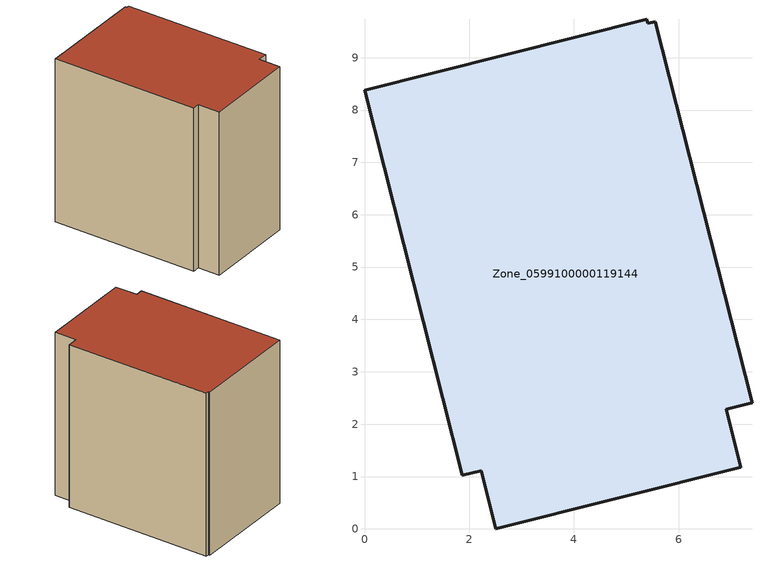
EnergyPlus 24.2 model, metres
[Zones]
Zone_0599100000119144
 floor ground (C_G): 6.91,2.29 7.19,1.18 2.51,0 2.23,1.11 1.87,1.02 0,8.38 5.39,9.74 5.41,9.65 5.55,9.69 7.4,2.41 z0
 wall outside (C_F): 1.87,1.02 2.23,1.11 2.51,0 7.19,1.18 6.91,2.29 7.4,2.41 5.55,9.69 5.41,9.65 5.39,9.74 0,8.38 1.87,1.02 z0:8.58
 roof outside (C_R): 7.4,2.41 5.55,9.69 5.41,9.65 5.39,9.74 0,8.38 1.87,1.02 2.23,1.11 2.51,0 7.19,1.18 6.91,2.29 z8.58
[BUILDING]
Pand.0599100000119144: North Axis=0; Terrain=City; Loads Convergence Tolerance Value=0.04; Temperature Convergence Tolerance Value=0.4; Solar Distribution=FullExterior; Maximum Number of Warmup Days=25; Minimum Number of Warmup Days=1
[Site:Location]
Rotterdam.The.Hague.AP_ZH_NLD Design_Conditions: Latitude=51.96; Longitude=4.45; Time Zone=1; Elevation=-4.5
[SITE:GROUNDTEMPERATURE:BUILDINGSURFACE]
18, 18, 18, 18, 18, 18, 18, 18, 18, 18, 18, 18
[MATERIAL] Thermal Absorptance=0.9; Solar Absorptance=0.7; Visible Absorptance=0.7
Name | Roughness | Thickness | Conductivity | Density | Specific Heat
G.TC.1975-1991 | MediumSmooth | 0.15 | 0.288461 | 540 | 1210
F.TC.1975-1991 | Rough | 0.3 | 0.230769 | 1920 | 840
R.TC.1975-1991 | MediumRough | 0.2 | 0.153846 | 1500 | 1000
[CONSTRUCTION]
C_G: G.TC.1975-1991
C_F: F.TC.1975-1991
C_R: R.TC.1975-1991
[ZONE]
Zone_0599100000119144: Type=1; Multiplier=1; Ceiling Height=Autocalculate; Volume=Autocalculate; Floor Area=autocalculate; Part of Total Floor Area=Yes
[ZONEINFILTRATION:DESIGNFLOWRATE]
Infil_Zone_0599100000119144: Zone or ZoneList or Space or SpaceList=Zone_0599100000119144; Schedule=AlwaysOn; Design Flow Rate Calculation Method=Flow/Area; Flow Rate per Floor Area=0.003; Constant Term Coefficient=1; Temperature Term Coefficient=0; Velocity Term Coefficient=0; Velocity Squared Term Coefficient=0
[HVACTEMPLATE:ZONE:IDEALLOADSAIRSYSTEM]
Zone_0599100000119144: Maximum Heating Supply Air Temperature=50; Minimum Cooling Supply Air Temperature=13; Maximum Heating Supply Air Humidity Ratio=0.0156; Minimum Cooling Supply Air Humidity Ratio=0.0077; Heating Limit=NoLimit; Cooling Limit=NoLimit; Dehumidification Control Type=ConstantSensibleHeatRatio; Cooling Sensible Heat Ratio=0.7; Dehumidification Setpoint=60; Humidification Control Type=None; Humidification Setpoint=30; Outdoor Air Method=None; Outdoor Air Flow Rate per Person=0.00944; Outdoor Air Flow Rate per Zone Floor Area=0; Outdoor Air Flow Rate per Zone=0; Demand Controlled Ventilation Type=None; Outdoor Air Economizer Type=NoEconomizer; Heat Recovery Type=None; Sensible Heat Recovery Effectiveness=0.7; Latent Heat Recovery Effectiveness=0.65
[ZONECONTROL:THERMOSTAT]
ThermostatControl_Zone_0599100000119144: Zone or ZoneList=Zone_0599100000119144; Control Type Schedule=DualSetpointControlType; Control 1=Thermostat_Zone_0599100000119144; Temperature Difference Between Cutout And Setpoint=0
[THERMOSTATSETPOINT:DUALSETPOINT]
Thermostat_Zone_0599100000119144: Heating Setpoint Temperature Schedule=HeatingSetpoint_Zone_0599100000119144; Cooling Setpoint Temperature Schedule=CoolingSetpoint_Zone_0599100000119144
[SCHEDULE:COMPACT]
HeatingSetpoint_Zone_0599100000119144: Through: 12/31, For: AllDays, Until: 24:00, 21
CoolingSetpoint_Zone_0599100000119144: Through: 12/31, For: AllDays, Until: 24:00, 24
DualSetpointControlType: Through: 12/31, For: AllDays, Until: 24:00, 4
AlwaysOn: Through: 12/31, For: AllDays, Until: 24:00, 1
